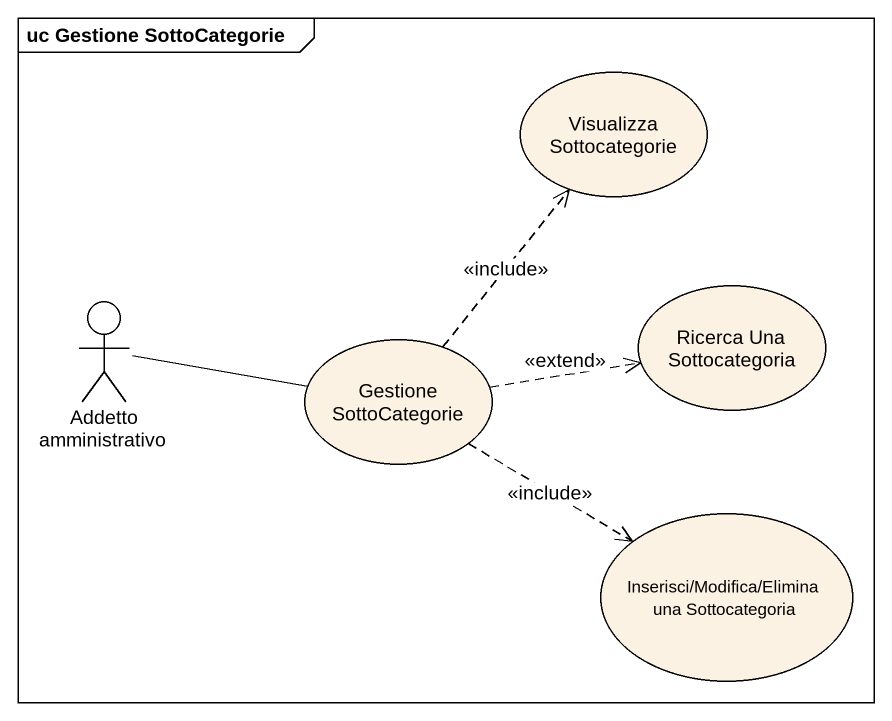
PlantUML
@startuml
mainframe uc Gestione SottoCategorie
usecase "Visualizza Sottocategorie" as Visualizza_Sottocategorie
actor "Addetto amministrativo" as Addetto_amministrativo
usecase "Ricerca Una Sottocategoria" as Ricerca_Una_Sottocategoria
usecase "Gestione SottoCategorie" as Gestione_SottoCategorie
usecase "Inserisci/Modifica/Elimina una Sottocategoria" as Inserisci_Modifica_Elimina
Addetto_amministrativo -right- Gestione_SottoCategorie
Gestione_SottoCategorie .up.> Visualizza_Sottocategorie : <<include>>
Gestione_SottoCategorie .right.> Ricerca_Una_Sottocategoria : <<extend>>
Gestione_SottoCategorie .right.> Inserisci_Modifica_Elimina : <<include>>
@enduml
